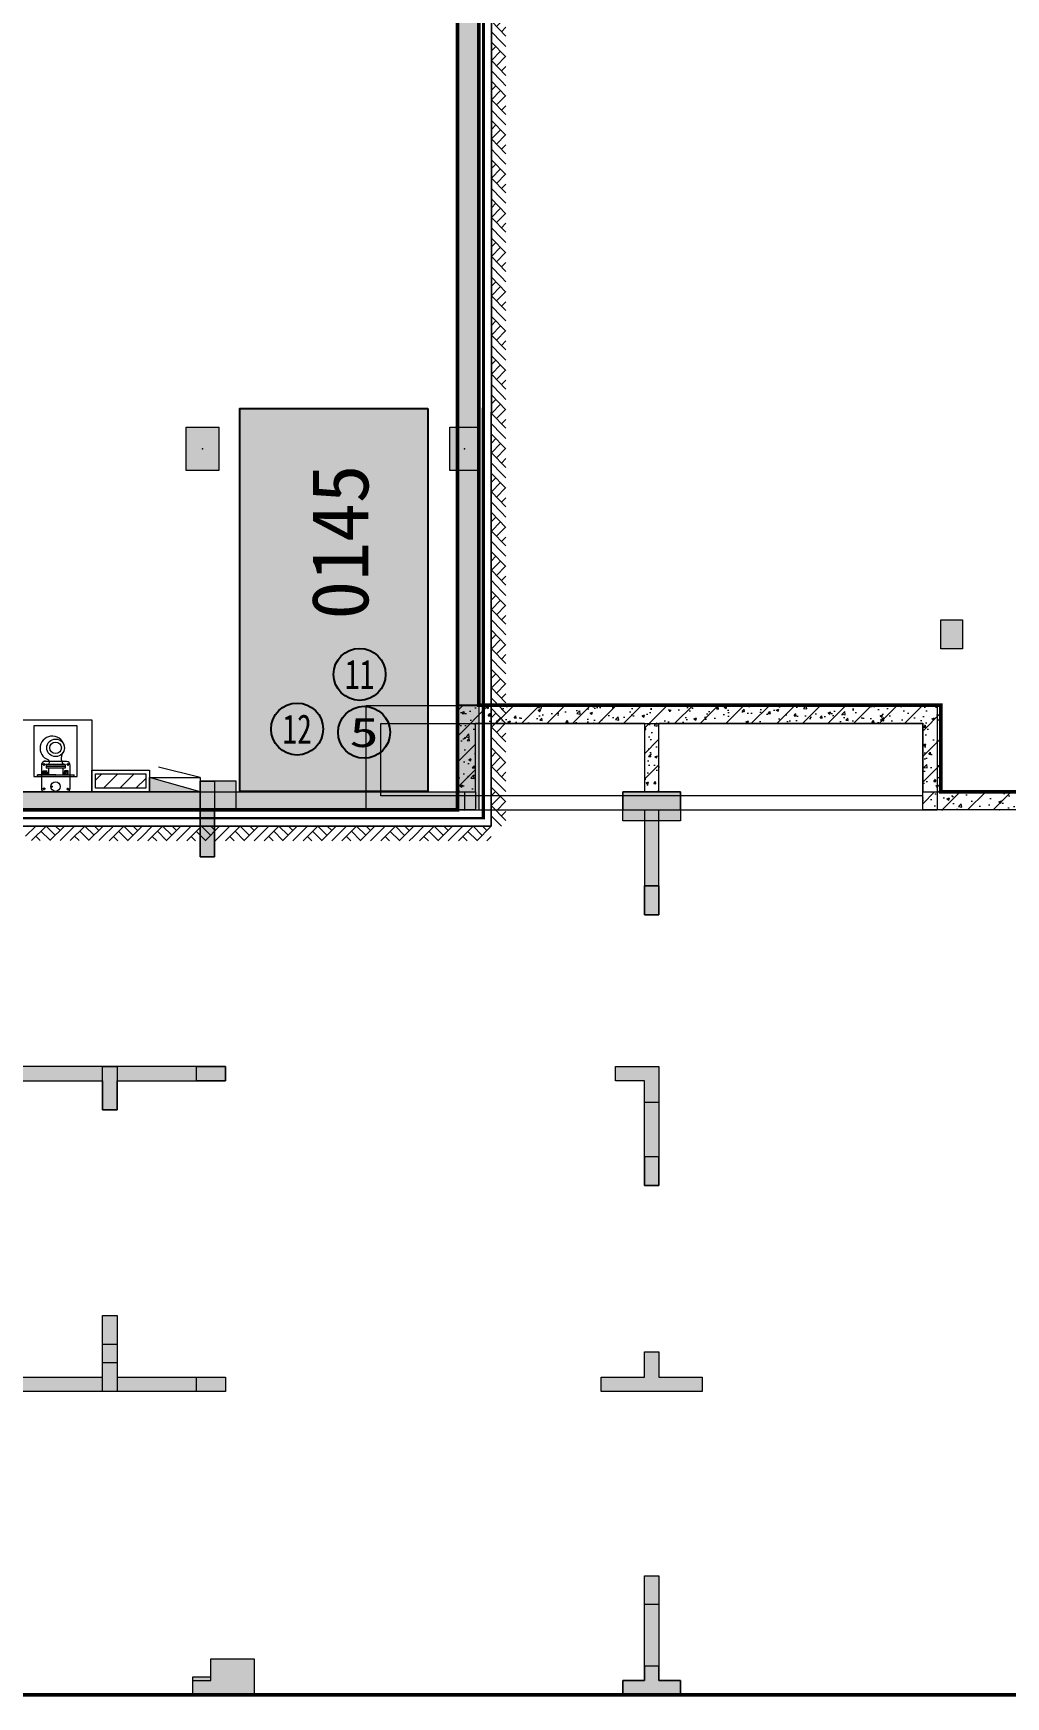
# Model space of a CAD drawing. Extents: x -264757 to 1033689, y 4049843 to 4347093.
# Drawn here: x -511 to 12947, y 4211283 to 4234309 of the extents above; entities that cross this region are included whole.
import ezdxf
from ezdxf.enums import TextEntityAlignment as Align

# ---------------------------------------------------------------- set-up
doc = ezdxf.new("R2010")
doc.units = 0
doc.header["$LTSCALE"] = 1000
doc.header["$MEASUREMENT"] = 0
doc.linetypes.add('DASH', pattern=[0.35, 0.25, -0.1])
for name, color, linetype in [('不利因素11-尽端停车', 7, 'Continuous'), ('不利因素12-不满足一次性出车', 7, 'Continuous'), ('不利因素5-单面靠墙', 7, 'Continuous'), ('不可售车位', 255, 'Continuous')]:
    doc.layers.add(name, color=color, linetype=linetype)
doc.layers.add('无关图层', color=8, linetype='Continuous', lineweight=0)
doc.layers.add('车位归属楼栋范围线', color=7, linetype='Continuous', true_color=0x19e6c7)
doc.styles.add('AX-ACK-BIANH1$0$黑体', font='simhei.ttf')
doc.styles.add('SX-ACK-PB01-WNC-ALL$0$黑体', font='simhei.ttf')
doc.styles.add('黑体', font='simhei.ttf')

# ---------------------------------------------------------------- blocks, each defined once
blk = doc.blocks.new('A$Cb3c6a58e')
at = {"layer": '不可售车位', "true_color": 0x757b8a}
h = blk.add_hatch(color=8, dxfattribs=at)
h.dxf.hatch_style = 1
h.paths.add_polyline_path([(0, 5300), (0, 0), (-2600, 0), (-2600, 5300)])
at = {"layer": '不可售车位', "color": 8, "true_color": 0x757b8a}
blk.add_lwpolyline([(0, 5300), (0, 0), (-2600, 0), (-2600, 5300)], close=True, dxfattribs=at)
blk = doc.blocks.new('SX-ACK-PB01-WNC-ALL$0$20200722.21183209')
at = {"layer": '不利因素5-单面靠墙', "true_color": 0x6d711d}
h = blk.add_hatch(color=66, dxfattribs=at)
h.dxf.hatch_style = 1
edge = h.paths.add_edge_path()
edge.add_arc((360, 360), 360, 0, 360)
at = {"layer": '不利因素5-单面靠墙'}
blk.add_circle((360, 360), 360, dxfattribs=at)
at = {"layer": '不利因素5-单面靠墙', "style": 'SX-ACK-PB01-WNC-ALL$0$黑体', "width": 1.390625}
blk.add_text('5', height=407, dxfattribs=at).set_placement((156, 156), (564, 156), align=Align.FIT)
blk = doc.blocks.new('20200722.21185040')
at = {"layer": '不利因素11-尽端停车', "true_color": 0xf21b23}
h = blk.add_hatch(color=240, dxfattribs=at)
h.dxf.hatch_style = 1
edge = h.paths.add_edge_path()
edge.add_arc((360, 360), 360, 0, 360)
at = {"layer": '不利因素11-尽端停车'}
blk.add_circle((360, 360), 360, dxfattribs=at)
at = {"layer": '不利因素11-尽端停车', "style": '黑体', "width": 0.695313}
blk.add_text('11', height=407.3, dxfattribs=at).set_placement((156, 156), (564, 156), align=Align.FIT)
blk = doc.blocks.new('20200722.21185335')
at = {"layer": '不利因素12-不满足一次性出车', "true_color": 0x201adc}
h = blk.add_hatch(color=182, dxfattribs=at)
h.dxf.hatch_style = 1
edge = h.paths.add_edge_path()
edge.add_arc((360, 360), 360, 0, 360)
at = {"layer": '不利因素12-不满足一次性出车'}
blk.add_circle((360, 360), 360, dxfattribs=at)
at = {"layer": '不利因素12-不满足一次性出车', "style": '黑体', "width": 0.695313}
blk.add_text('12', height=407.3, dxfattribs=at).set_placement((156, 156), (564, 156), align=Align.FIT)
blk = doc.blocks.new('AX-01DK-PB01$1$$LinePat$素土夯实')
at = {"layer": '无关图层'}
for p, q in [((0, -210), (210, 0)), ((120, -300), (420, 0)), ((420, 0), (608, -188)), ((495, -300), (795, 0)), ((615, 0), (705, -90)), ((210, -210), (300, -300)), ((315, -105), (502, -293)), ((705, -300), (795, -210))]:
    blk.add_line(p, q, dxfattribs=at)
blk = doc.blocks.new('SX-CK-PB001-WNC$1$20211103.13313888')
at = {"layer": '无关图层'}
h = blk.add_hatch(color=256, dxfattribs=at)
h.dxf.hatch_style = 1
h.paths.add_polyline_path([(0, 600), (400, 600), (400, 0), (0, 0)])
blk.add_lwpolyline([(0, 600), (400, 600), (400, 0), (0, 0)], close=True, dxfattribs=at)
blk.add_point((200, 300), dxfattribs=at)
blk = doc.blocks.new('SX-CK-PB001-WNC$1$20211103.13313578')
at = {"layer": '无关图层'}
h = blk.add_hatch(color=256, dxfattribs=at)
h.dxf.hatch_style = 1
h.paths.add_polyline_path([(0, 600), (450, 600), (450, 0), (0, 0)])
blk.add_lwpolyline([(0, 600), (450, 600), (450, 0), (0, 0)], close=True, dxfattribs=at)
blk.add_point((225, 300), dxfattribs=at)
blk = doc.blocks.new('PX-03CK-JSK$0$PX-CKB-P01-JSK$0$$0$水泵')
at = {"layer": '无关图层'}
for p, q in [((-25148, 231515, 0), (-25148, 231195, 0)), ((-25135, 231525, 0), (-25095, 231525, 0)), ((-25116, 231543, 0), (-25116, 231511, 0)), ((-25116, 231511, 0), (-25116, 231507, 0)), ((-24798, 231565, 0), (-25098, 231565, 0)), ((-24903, 231492, 0), (-24880, 231492, 0)), ((-24804, 231524, 0), (-24764, 231524, 0)), ((-24785, 231542, 0), (-24785, 231510, 0)), ((-24785, 231510, 0), (-24785, 231506, 0)), ((-24748, 231195, 0), (-24748, 231515, 0)), ((-24644, 231352, 0), (-25244, 231352, 0)), ((-25244, 231352, 0), (-25244, 230652, 0)), ((-24950, 231351, 0), (-25204, 231351, 0)), ((-25204, 231351, 0), (-25204, 231330, 0)), ((-24950, 231330, 0), (-25204, 231330, 0)), ((-25120, 231330, 0), (-25120, 231273, 0)), ((-25120, 231273, 0), (-25070, 231273, 0)), ((-25117, 231204, 0), (-25117, 231172, 0)), ((-25108, 231323, 0), (-25067, 231323, 0)), ((-25108, 231284, 0), (-25108, 231323, 0)), ((-25070, 231284, 0), (-25108, 231284, 0)), ((-25103, 231315, 0), (-25103, 231292, 0)), ((-25085, 231320, 0), (-25098, 231320, 0)), ((-25098, 231287, 0), (-25084, 231287, 0)), ((-25084, 231323, 0), (-25084, 231284, 0)), ((-25084, 231310, 0), (-25052, 231310, 0)), ((-25084, 231297, 0), (-25052, 231297, 0)), ((-25055, 231310, 0), (-25083, 231310, 0)), ((-25077, 231185, 0), (-25077, 231238, 0)), ((-25077, 231215, 0), (-24815, 231215, 0)), ((-25077, 231208, 0), (-24815, 231208, 0)), ((-25076, 231238, 0), (-24815, 231238, 0)), ((-25070, 231273, 0), (-25070, 231284, 0)), ((-25067, 231323, 0), (-25067, 231330, 0)), ((-25052, 231328, 0), (-25052, 231239, 0)), ((-24950, 231351, 0), (-24696, 231351, 0)), ((-24950, 231330, 0), (-24696, 231330, 0)), ((-24846, 231239, 0), (-24846, 231328, 0)), ((-24846, 231312, 0), (-24807, 231312, 0)), ((-24844, 231299, 0), (-24806, 231299, 0)), ((-24827, 231323, 0), (-24827, 231330, 0)), ((-24785, 231323, 0), (-24827, 231323, 0)), ((-24824, 231284, 0), (-24785, 231284, 0)), ((-24824, 231273, 0), (-24824, 231284, 0)), ((-24773, 231273, 0), (-24824, 231273, 0)), ((-24815, 231185, 0), (-24815, 231238, 0)), ((-24807, 231322, 0), (-24807, 231284, 0)), ((-24793, 231319, 0), (-24807, 231319, 0)), ((-24807, 231289, 0), (-24793, 231289, 0)), ((-24788, 231294, 0), (-24788, 231314, 0)), ((-24785, 231284, 0), (-24785, 231323, 0)), ((-24785, 231205, 0), (-24785, 231173, 0)), ((-24773, 231324, 0), (-24773, 231332, 0)), ((-24773, 231330, 0), (-24773, 231273, 0)), ((-24696, 231351, 0), (-24696, 231330, 0)), ((-24644, 230652, 0), (-24644, 231352, 0)), ((-25136, 231186, 0), (-25096, 231186, 0)), ((-25106, 231185, 0), (-25129, 231185, 0)), ((-25117, 231172, 0), (-25117, 231168, 0)), ((-25098, 231145, 0), (-24798, 231145, 0)), ((-25077, 231185, 0), (-24815, 231185, 0)), ((-24781, 231136, 0), (-24805, 231136, 0)), ((-24804, 231186, 0), (-24764, 231186, 0)), ((-24785, 231173, 0), (-24785, 231169, 0)), ((-25244, 230652, 0), (-24644, 230652, 0))]:
    blk.add_line(p, q, dxfattribs=at)
for centre, radius in [((-25117, 231525, 0), 8.75), ((-24944, 231492, 0), 65), ((-24891, 231492, 0), 7.88), ((-24785, 231524, 0), 8.75), ((-25117, 231186, 0), 8.75), ((-24785, 231186, 0), 8.75), ((-24945, 230955, 0), 122), ((-24945, 230955, 0), 80.5)]:
    blk.add_circle(centre, radius, dxfattribs=at)
for centre, radius, start, end in [((-25098, 231515, 0), 50, 90.0002, 180.0002), ((-24798, 231515, 0), 50, 0.0002, 90.0002), ((-25098, 231195, 0), 50, 180.0002, 270.0002), ((-25098, 231315, 0), 5.18, 90.0002, 180.0002), ((-25098, 231292, 0), 5.18, 180.0002, 270.0002), ((-24798, 231195, 0), 50, 270.0002, 0.0002), ((-24793, 231314, 0), 5.18, 0.0002, 90.0002), ((-24793, 231294, 0), 5.18, 270.0002, 0.0002), ((-24899, 230961, 0), 169, 185.2838, 71.5275), ((-25165, 231098, 0), 142, 319.6544, 36.6268), ((-24826, 231152, 0), 34.6, 117.9765, 237.6187)]:
    blk.add_arc(centre, radius, start, end, dxfattribs=at)
blk = doc.blocks.new('PX-03CK-XHS$1$$TWTSYS$00000508')
at = {"layer": '无关图层'}
for p, q in [((-0.5, 0.5), (0.324, 1.224)), ((-0.5, 0.5), (-0.5, -0.5)), ((-0.5, -0.5), (0.5, 0.5)), ((0.5, 0.5), (-0.5, 0.5)), ((0.5, -0.5), (0.5, 0.5)), ((-0.5, -0.5), (0.5, -0.5))]:
    blk.add_line(p, q, dxfattribs=at)
blk.add_solid([(0.5, -0.5), (0.5, 0.5), (-0.5, -0.5)], dxfattribs=at)

msp = doc.modelspace()

# ---------------------------------------------------------------- hatches: boundary and pattern name
at = {"layer": '无关图层'}
for points in [[(5358.1, 4223807.1), (5658, 4223557), (5662.7, 4244913.2), (5362.7, 4244913.3)], [(12047.6, 4226188), (12347.6, 4226188), (12347.6, 4225788), (12047.6, 4225788)], [(-15989.8, 4223559), (5458, 4223557.1), (5458, 4223807.1), (-15989.7, 4223809)], [(2297.8, 4223958), (1797.8, 4223958), (1797.8, 4222908), (1997.8, 4222908), (1997.8, 4223558), (2297.8, 4223558)], [(7647.4, 4223808), (8447.4, 4223808), (8447.4, 4223408), (7647.4, 4223408)], [(7947.6, 4222108), (8147.6, 4222108), (8147.6, 4222508), (7947.6, 4222508)], [(8147.6, 4222508), (7947.6, 4222508), (7947.6, 4222108), (8147.6, 4222108)], [(7947.6, 4222508), (8147.6, 4222508), (8147.6, 4222108), (7947.6, 4222108)], [(7947.6, 4222108), (7947.6, 4222508), (8147.6, 4222508), (8147.6, 4222108)], [(447.6, 4219408), (447.6, 4220008), (647.6, 4220008), (647.6, 4219408)], [(1747.8, 4220008), (2147.8, 4220008), (2147.8, 4219808), (1747.8, 4219808)], [(1747.8, 4220008), (2147.8, 4220008), (2147.8, 4219808), (1747.8, 4219808)], [(1747.8, 4220008), (2147.8, 4220008), (2147.8, 4219808), (1747.8, 4219808)], [(7547.4, 4220008), (8147.4, 4220008), (8147.4, 4219508), (7947.4, 4219508), (7947.4, 4219808), (7547.4, 4219808)], [(7947.4, 4218358), (8147.4, 4218358), (8147.4, 4218758), (7947.4, 4218758)], [(447.6, 4216158), (447.6, 4216558), (647.6, 4216558), (647.6, 4216158)], [(8147.6, 4215708), (8747.6, 4215708), (8747.6, 4215508), (7347.6, 4215508), (7347.6, 4215708), (7947.6, 4215708), (7947.6, 4216058), (8147.6, 4216058)], [(447.6, 4215908), (647.6, 4215908), (647.6, 4215508), (447.6, 4215508)], [(1747.6, 4215708), (2147.6, 4215708), (2147.6, 4215508), (1747.6, 4215508)], [(7947.6, 4212958), (8147.6, 4212958), (8147.6, 4212558), (7947.6, 4212558)], [(7947.6, 4212558), (7947.6, 4212958), (8147.6, 4212958), (8147.6, 4212558)], [(1697.6, 4211308), (1697.6, 4211558), (1947.6, 4211558), (1947.6, 4211808), (2147.6, 4211808), (2547.6, 4211808), (2547.6, 4211308), (2147.6, 4211308)], [(8147.6, 4211508), (8147.6, 4211708), (7947.6, 4211708), (7947.6, 4211508), (7647.6, 4211508), (7647.6, 4211308), (8447.6, 4211308), (8447.6, 4211508)]]:
    msp.add_hatch(color=256, dxfattribs=at).paths.add_polyline_path(points)
h = msp.add_hatch(dxfattribs=at)
h.set_pattern_fill('钢筋混凝土', color=256, scale=100)
h.set_pattern_definition([(45, (-100794.6, 4064618.02), (-176.7767, 176.7767), []), (50, (-100794.6, 4064618), (717.2602, -62.7521), [75, -825]), (355, (-100794.6, 4064618), (-138.7513, 752.1921), [60, -660]), (100.4514, (-100734.8, 4064612.8), (578.5094, 689.4395), [63.7402, -701.142]), (46.1842, (-100794.6, 4064818), (1067.241, -165.519), [112.5, -1237.5]), (96.6356, (-100705.7, 4064804.2), (934.6627, 974.118), [95.6103, -1051.713]), (351.1842, (-100794.6, 4064818), (934.662, 974.1186), [90, -990]), (21, (-100694.6, 4064768), (596.907, -402.6189), [75, -825]), (326, (-100694.6, 4064768), (243.3153, 725.15), [60, -660]), (71.4514, (-100644.86, 4064734.5), (840.2226, 322.5305), [63.7402, -701.142]), (37.5, (-100794.6, 4064618.02), (12.15986, 332.89385), [0, -652, 0, -670, 0, -662.5]), (7.5, (-100794.6, 4064618.02), (263.06954, 394.4117), [0, -382, 0, -637, 0, -252.5]), (327.5, (-101017.6, 4064618.02), (533.82244, -22.55487), [0, -250, 0, -780, 0, -1035]), (317.5, (-101117.6, 4064618), (583.1862, 100.105), [0, -325, 0, -518, 0, -735])])
h.paths.add_polyline_path([(5655.4, 4244664.1), (5355.4, 4244664.1), (5360.4, 4225007.7), (5660.4, 4225007.7)])
h = msp.add_hatch(dxfattribs=at)
h.set_pattern_fill('ARMORED', color=256, scale=50, style=0)
h.set_pattern_definition([(50, (-745717.3, 4083025.8), (358.63009, -31.37607), [37.5, -412.5]), (355, (-745717.3, 4083025.8), (-69.37567, 376.09607), [30, -330]), (100.4514, (-745687.4, 4083023.2), (289.25469, 344.71977), [31.8701, -350.57106]), (46.1842, (-745717.3, 4083125.8), (533.62052, -82.7595), [56.25, -618.75]), (96.6356, (-745672.8, 4083118.9), (467.33135, 487.05894), [47.80514, -525.8565]), (351.1842, (-745717.3, 4083125.8), (467.33097, 487.0593), [45, -495]), (21, (-745667.3, 4083100.8), (298.45353, -201.30945), [37.5, -412.5]), (326, (-745667.3, 4083100.8), (121.65767, 362.57502), [30, -330]), (71.4514, (-745642.42, 4083084.02), (420.11131, 161.26525), [31.8701, -350.57106]), (37.5, (-745717.29, 4083025.8), (6.079928, 166.446927), [0, -326, 0, -335, 0, -331.25]), (7.5, (-745717.29, 4083025.8), (131.53477, 197.205856), [0, -191, 0, -318.5, 0, -126.25]), (327.5, (-745828.79, 4083025.8), (266.911218, -11.277436), [0, -125, 0, -390, 0, -517.5]), (317.5, (-745878.8, 4083025.8), (291.593085, 50.05249), [0, -162.5, 0, -259, 0, -367.5]), (45, (-745717.3, 4083025.8), (-176.776695, 176.776695), [])])
h.paths.add_polyline_path([(5357.4, 4223807.7), (5607.4, 4223808), (5607.4, 4224758), (7947.6, 4224758), (7947.6, 4223808), (8147.6, 4223808), (8147.6, 4224758), (11797.6, 4224758), (11797.6, 4223808), (12047.6, 4223808), (12047.6, 4225008), (5357.4, 4225007.7)])
h = msp.add_hatch(dxfattribs=at)
h.set_pattern_fill('ANSI31', color=256, scale=100, angle=360)
h.set_pattern_definition([(45, (47862.48, 148199.4), (-112.2532015, 112.2532015), [])])
h.paths.add_polyline_path([(347.4, 4224057.9), (1047.4, 4224057.9), (1047.4, 4223858), (347.4, 4223858)])
h = msp.add_hatch(dxfattribs=at)
h.set_pattern_fill('ARMORED', color=256, scale=100)
h.set_pattern_definition([(50, (-1091489.44, 3827820.52), (358.63009, -31.37607), [37.5, -412.5]), (355, (-1091489.44, 3827820.52), (-69.37567, 376.09607), [30, -330]), (100.4514, (-1091459.56, 3827817.9), (289.25469, 344.71977), [31.8701, -350.57106]), (46.1842, (-1091489.44, 3827920.52), (533.62052, -82.7595), [56.25, -618.75]), (96.6356, (-1091444.97, 3827913.63), (467.33135, 487.05894), [47.80514, -525.8565]), (351.1842, (-1091489.44, 3827920.5), (467.33097, 487.0593), [45, -495]), (21, (-1091439.44, 3827895.52), (298.453526, -201.309445), [37.5, -412.5]), (326, (-1091439.44, 3827895.52), (121.65767, 362.57502), [30, -330]), (71.4514, (-1091414.57, 3827878.75), (420.11131, 161.26525), [31.8701, -350.57106]), (37.5, (-1091489.44, 3827820.52), (6.079928, 166.446927), [0, -326, 0, -335, 0, -331.25]), (7.5, (-1091489.44, 3827820.52), (131.53477, 197.205856), [0, -191, 0, -318.5, 0, -126.25]), (327.5, (-1091600.94, 3827820.52), (266.911218, -11.277436), [0, -125, 0, -390, 0, -517.5]), (317.5, (-1091650.94, 3827820.52), (291.593085, 50.05249), [0, -162.5, 0, -259, 0, -367.5]), (45, (-1091489.44, 3827820.52), (-176.776695, 176.776695), [])])
h.paths.add_polyline_path([(-22053, 4223808), (5608, 4223808), (5608, 4223558), (-21753, 4223558), (-21752.7, 4211308), (-22053, 4211308)])
h = msp.add_hatch(color=256, dxfattribs=at)
h.dxf.hatch_style = 1
h.paths.add_polyline_path([(1997.8, 4223958), (1997.6, 4223558), (1997.6, 4222908), (1797.6, 4222908), (1797.8, 4223958)])
h = msp.add_hatch(color=256, dxfattribs=at)
h.dxf.hatch_style = 1
h.paths.add_polyline_path([(1997.8, 4223958), (1997.8, 4223558), (1997.8, 4222908), (1797.8, 4222908), (1797.8, 4223958)])
h = msp.add_hatch(color=256, dxfattribs=at)
h.dxf.hatch_style = 1
h.paths.add_polyline_path([(7947.4, 4222108), (8147.4, 4222108), (8147.4, 4223558), (8447.4, 4223558), (8447.4, 4223808), (7647.4, 4223808), (7647.4, 4223558), (7947.4, 4223558)])
h = msp.add_hatch(dxfattribs=at)
h.set_pattern_fill('ARMORED', color=256, scale=50, style=0)
h.set_pattern_definition([(50, (7947.27, 4211308), (358.63, -31.376), [37.5, -412.5]), (355, (7947.27, 4211308), (-69.376, 376.096), [30, -330]), (100.4514, (7977.16, 4211305.37), (289.255, 344.72), [31.87, -350.571]), (46.1842, (7947.27, 4211408), (533.62, -82.76), [56.25, -618.75]), (96.6356, (7991.74, 4211401.1), (467.331, 487.059), [47.805, -525.856]), (351.184, (7947.3, 4211408), (467.33, 487.06), [45, -495]), (21, (7997.27, 4211383), (298.4535, -201.3094), [37.5, -412.5]), (326, (7997.27, 4211383), (121.658, 362.575), [30, -330]), (71.4514, (8022.14, 4211366.2), (420.111, 161.265), [31.87, -350.571]), (37.5, (7947.27, 4211307.99), (6.0799, 166.4469), [0, -326, 0, -335, 0, -331.25]), (7.5, (7947.27, 4211307.99), (131.5348, 197.2059), [0, -191, 0, -318.5, 0, -126.25]), (327.5, (7835.77, 4211307.99), (266.9112, -11.2774), [0, -125, 0, -390, 0, -517.5]), (317.5, (7785.77, 4211307.99), (291.593, 50.0525), [0, -162.5, 0, -259, 0, -367.5]), (45, (7947.27, 4211307.99), (-176.7767, 176.7767), [])])
h.paths.add_polyline_path([(11797.6, 4223808), (14297.2, 4223808), (14297.2, 4223558), (11797.6, 4223558)])
h = msp.add_hatch(color=256, dxfattribs=at)
h.dxf.hatch_style = 1
h.paths.add_polyline_path([(447.6, 4219808), (447.6, 4219408), (647.6, 4219408), (647.6, 4219808), (2147.6, 4219808), (2147.6, 4220008), (1797.6, 4220008), (1797.6, 4220008), (-702.4, 4220008), (-702.4, 4220008), (-1052.4, 4220008), (-1052.4, 4219808)])
h = msp.add_hatch(color=256, dxfattribs=at)
h.dxf.hatch_style = 1
h.paths.add_polyline_path([(8147.6, 4218358), (7947.6, 4218358), (7947.4, 4219808), (7547.4, 4219808), (7547.4, 4220008), (8147.6, 4220008)])
h = msp.add_hatch(color=256, dxfattribs=at)
h.dxf.hatch_style = 1
h.paths.add_polyline_path([(-1052.4, 4215708), (447.6, 4215708), (447.6, 4216558), (647.6, 4216558), (647.6, 4215708), (2147.6, 4215708), (2147.6, 4215508), (-1052.4, 4215508)])
h = msp.add_hatch(color=256, dxfattribs=at)
h.dxf.hatch_style = 1
h.paths.add_polyline_path([(7347.6, 4215708), (7947.6, 4215708), (7947.6, 4216058), (8147.6, 4216058), (8147.6, 4215708), (8747.6, 4215708), (8747.6, 4215508), (7347.6, 4215508)])
h = msp.add_hatch(color=256, dxfattribs=at)
h.dxf.hatch_style = 1
h.paths.add_polyline_path([(7647.6, 4211508), (7947.6, 4211508), (7947.6, 4212958), (8147.6, 4212958), (8147.6, 4211508), (8447.6, 4211508), (8447.6, 4211308), (7647.6, 4211308)])
h = msp.add_hatch(color=256, dxfattribs=at)
h.dxf.hatch_style = 1
h.paths.add_polyline_path([(1697.6, 4211308), (1697.6, 4211508), (1947.6, 4211508), (1947.6, 4211808), (2147.6, 4211808), (2547.6, 4211808), (2547.6, 4211308), (2147.6, 4211308)])

# ---------------------------------------------------------------- linework, layer by layer
for p, q in [((5358.1, 4223807.1), (5362.7, 4244913.3)), ((5658, 4223557), (5662.7, 4244913.2)), ((5707.6, 4223452), (5712.3, 4244621.2)), ((5722.3, 4244611.2), (5717.6, 4223442)), ((5732.3, 4244601.3), (5727.6, 4223431.9)), ((5827.6, 4223331.9), (5832.3, 4244501.6)), ((5832.3, 4244501.6), (5827.6, 4223331.9)), ((-15989.7, 4223809), (5458, 4223807.1)), ((5458, 4223807.1), (5458, 4223557.1)), ((-15989.8, 4223559), (5458, 4223557.1)), ((-21685, 4223458), (5707.6, 4223452)), ((5717.6, 4223442), (-21675.1, 4223448)), ((5727.6, 4223431.9), (-21665.1, 4223438)), ((-21565.2, 4223338), (5827.6, 4223331.9)), ((5827.6, 4223331.9), (-21565.2, 4223338))]:
    msp.add_line(p, q, dxfattribs=at)
for points in [[(5655.4, 4244664.1), (5355.4, 4244664.1), (5355.4, 4225007.7), (5655.4, 4225007.7)], [(12047.6, 4226188), (12347.6, 4226188), (12347.6, 4225788), (12047.6, 4225788)], [(5357.4, 4223807.7), (5607.4, 4223808), (5607.4, 4224758), (7947.6, 4224758), (7947.6, 4223808), (8147.6, 4223808), (8147.6, 4224758), (11797.6, 4224758), (11797.6, 4223808), (12047.6, 4223808), (12047.6, 4225008), (5357.4, 4225007.7)], [(-702.6, 4224808), (297.4, 4224808), (297.4, 4223808), (-702.6, 4223808)], [(4297.3, 4223753.4), (4297.3, 4224753.4), (11797, 4224753.4), (11797, 4223753.4)], [(297.4, 4224107.9), (1097.4, 4224107.9), (1097.4, 4223808), (297.4, 4223808)], [(347.4, 4224057.9), (1047.4, 4224057.9), (1047.4, 4223858), (347.4, 4223858)], [(-22053, 4223808), (5608, 4223808), (5608, 4223558), (-21753, 4223558), (-21752.7, 4211308), (-22053, 4211308)], [(1997.8, 4223958), (1997.6, 4223558), (1997.6, 4223558), (1997.6, 4222908), (1797.6, 4222908), (1797.8, 4223958)], [(1997.8, 4223958), (1997.8, 4223558), (1997.8, 4223558), (1997.8, 4222908), (1797.8, 4222908), (1797.8, 4223958)], [(2297.8, 4223958), (1797.8, 4223958), (1797.8, 4222908), (1997.8, 4222908), (1997.8, 4223558), (2297.8, 4223558)], [(7647.4, 4223808), (8447.4, 4223808), (8447.4, 4223408), (7647.4, 4223408)], [(11797.6, 4223808), (14297.2, 4223808), (14297.2, 4223558), (11797.6, 4223558)], [(7947.6, 4222108), (8147.6, 4222108), (8147.6, 4222508), (7947.6, 4222508)], [(8147.6, 4222508), (7947.6, 4222508), (7947.6, 4222108), (8147.6, 4222108)], [(7947.6, 4222508), (8147.6, 4222508), (8147.6, 4222108), (7947.6, 4222108)], [(7947.6, 4222108), (7947.6, 4222508), (8147.6, 4222508), (8147.6, 4222108)], [(1797.6, 4220008), (1797.6, 4220008), (-702.4, 4220008), (-702.4, 4220008), (-1052.4, 4220008), (-1052.4, 4219808), (447.6, 4219808), (447.6, 4219408), (647.6, 4219408), (647.6, 4219808), (2147.6, 4219808), (2147.6, 4220008)], [(447.6, 4219408), (447.6, 4220008), (647.6, 4220008), (647.6, 4219408)], [(1747.8, 4220008), (2147.8, 4220008), (2147.8, 4219808), (1747.8, 4219808)], [(1747.8, 4220008), (2147.8, 4220008), (2147.8, 4219808), (1747.8, 4219808)], [(1747.8, 4220008), (2147.8, 4220008), (2147.8, 4219808), (1747.8, 4219808)], [(8147.6, 4218358), (7947.6, 4218358), (7947.4, 4219808), (7547.4, 4219808), (7547.4, 4220008), (7547.4, 4220008), (8147.6, 4220008)], [(7547.4, 4220008), (8147.4, 4220008), (8147.4, 4219508), (7947.4, 4219508), (7947.4, 4219808), (7547.4, 4219808)], [(7947.4, 4218358), (8147.4, 4218358), (8147.4, 4218758), (7947.4, 4218758)], [(-1052.4, 4215708), (447.6, 4215708), (447.6, 4216558), (647.6, 4216558), (647.6, 4215708), (2147.6, 4215708), (2147.6, 4215508), (-1052.4, 4215508)], [(447.6, 4216158), (447.6, 4216558), (647.6, 4216558), (647.6, 4216158)], [(7347.6, 4215708), (7947.6, 4215708), (7947.6, 4216058), (8147.6, 4216058), (8147.6, 4215708), (8747.6, 4215708), (8747.6, 4215508), (7347.6, 4215508)], [(8147.6, 4215708), (8747.6, 4215708), (8747.6, 4215508), (7347.6, 4215508), (7347.6, 4215708), (7947.6, 4215708), (7947.6, 4216058), (8147.6, 4216058)], [(447.6, 4215908), (647.6, 4215908), (647.6, 4215508), (447.6, 4215508)], [(1747.6, 4215708), (2147.6, 4215708), (2147.6, 4215508), (1747.6, 4215508)], [(7647.6, 4211508), (7947.6, 4211508), (7947.6, 4212958), (8147.6, 4212958), (8147.6, 4211508), (8447.6, 4211508), (8447.6, 4211308), (7647.6, 4211308)], [(7947.6, 4212958), (8147.6, 4212958), (8147.6, 4212558), (7947.6, 4212558)], [(7947.6, 4212558), (7947.6, 4212958), (8147.6, 4212958), (8147.6, 4212558)], [(1697.6, 4211308), (1697.6, 4211508), (1947.6, 4211508), (1947.6, 4211808), (2147.6, 4211808), (2147.6, 4211808), (2547.6, 4211808), (2547.6, 4211308), (2147.6, 4211308)], [(1697.6, 4211308), (1697.6, 4211558), (1947.6, 4211558), (1947.6, 4211808), (2147.6, 4211808), (2147.6, 4211808), (2547.6, 4211808), (2547.6, 4211308), (2147.6, 4211308)], [(8147.6, 4211508), (8147.6, 4211708), (7947.6, 4211708), (7947.6, 4211508), (7647.6, 4211508), (7647.6, 4211308), (8447.6, 4211308), (8447.6, 4211508)]]:
    msp.add_lwpolyline(points, close=True, dxfattribs=at)
msp.add_lwpolyline([(4997.1, 4223553.4), (4097.3, 4223553.4), (4097.3, 4225003.4), (11997, 4225003.4), (11997, 4223553.4), (4997.1, 4223553.4)], dxfattribs=at)
at = {"layer": '无关图层', "ltscale": 0.5}
msp.add_lwpolyline([(7947.4, 4222108), (8147.4, 4222108), (8147.4, 4223558), (8447.4, 4223558), (8447.4, 4223808), (7647.4, 4223808), (7647.4, 4223558), (7947.4, 4223558)], close=True, dxfattribs=at)
at = {"layer": '车位归属楼栋范围线', "linetype": 'DASH', "ltscale": 5, "const_width": 50}
msp.add_lwpolyline([(-18934.2, 4283696.7), (-18934.2, 4267370.4), (-18181.1, 4267370.4), (-18181.1, 4229191), (-15769.4, 4229191), (-15769.9, 4223558), (5358.1, 4223558), (5358.1, 4244664.1), (26760.9, 4244664.1), (26760.9, 4251464.1), (27460.9, 4251464.1), (27460.9, 4252764.1), (26760.9, 4252764.1), (26760.9, 4256479.6), (35013.3, 4256479.6), (35013.3, 4279146.3)], dxfattribs=at)
at = {"layer": '车位归属楼栋范围线', "linetype": 'DASH', "ltscale": 5}
msp.add_lwpolyline([(-22049.6, 4211308, 50, 50, 0), (23147.4, 4211308, 50, 50, 0), (23147.6, 4218108, 50, 50, 0), (23847.6, 4218108, 50, 50, 0), (23847.6, 4219408, 50, 50, 0), (23147.6, 4219408, 50, 50, 0), (23147.6, 4225008, 50, 50, 0), (19047.4, 4225008, 50, 50, 0), (19047.4, 4223808, 50, 50, 0), (16997.4, 4223808, 50, 50, 0), (16997.4, 4226188, 50, 50, 0), (14047.2, 4226188, 50, 50, 0), (14047.2, 4223808, 50, 50, 0), (12047.6, 4223808, 50, 50, 0), (12047.6, 4225008, 50, 50, 0), (5655.4, 4225008.1, 50, 50, 0), (5655.4, 4244914.1, 50, 50, 0), (-13339.7, 4244914.1, 50, 50, 0), (-13339.7, 4240463.8, 50, 50, 0), (-18028.6, 4240463.8, 50, 50, 0), (-18028.6, 4233340, 50, 50, 0), (-28653.9, 4233340, 50, 50, 0)], format="xyseb", dxfattribs=at)

# ---------------------------------------------------------------- block references
at = {"layer": '不可售车位'}
msp.add_blockref('A$Cb3c6a58e', (4947.1, 4223813.3), dxfattribs=at)
at = {"layer": '无关图层', "yscale": 0.6666666666666666, "zscale": 0.6666666666666666}
for p, xscale, rotation in [((5830, 4234188.2), 0.6827813734437159, 89.98727214429381), ((5829.9, 4233645.3), 0.6827813734437159, 89.98727214429381), ((5829.8, 4233102.5), 0.6827813734437159, 89.98727214429381), ((5829.7, 4232559.7), 0.6827813734437159, 89.98727214429381), ((5829.5, 4232016.9), 0.6827813734437159, 89.98727214429381), ((5829.4, 4231474.1), 0.6827813734437159, 89.98727214429381), ((5829.3, 4230931.3), 0.6827813734437159, 89.98727214429381), ((5829.2, 4230388.5), 0.6827813734437159, 89.98727214429381), ((5829.1, 4229845.7), 0.6827813734437159, 89.98727214429381), ((5828.9, 4229302.9), 0.6827813734437159, 89.98727214429381), ((5828.8, 4228760), 0.6827813734437159, 89.98727214429381), ((5828.7, 4228217.2), 0.6827813734437159, 89.98727214429381), ((5828.6, 4227674.4), 0.6827813734437159, 89.98727214429381), ((5828.5, 4227131.6), 0.6827813734437159, 89.98727214429381), ((5828.3, 4226588.8), 0.6827813734437159, 89.98727214429381), ((5828.2, 4226046), 0.6827813734437159, 89.98727214429381), ((5828.1, 4225503.2), 0.6827813734437159, 89.98727214429381), ((5828, 4224960.4), 0.6827813734437159, 89.98727214429381), ((5827.9, 4224417.5), 0.6827813734437159, 89.98727214429381), ((5827.7, 4223874.7), 0.6827813734437159, 89.98727214429381), ((5827.6, 4223331.9), 0.6827813734437159, 89.98727214429381), ((-617.7, 4223333.4), 0.6756145979291002, 359.9873319847879), ((-80.6, 4223333.2), 0.6756145979291002, 359.9873319847879), ((456.5, 4223333.1), 0.6756145979291002, 359.9873319847879), ((993.6, 4223333), 0.6756145979291002, 359.9873319847879), ((1530.7, 4223332.9), 0.6756145979291002, 359.9873319847879), ((2067.8, 4223332.8), 0.6756145979291002, 359.9873319847879), ((2604.9, 4223332.6), 0.6756145979291002, 359.9873319847879), ((3142, 4223332.5), 0.6756145979291002, 359.9873319847879), ((3679.2, 4223332.4), 0.6756145979291002, 359.9873319847879), ((4216.3, 4223332.3), 0.6756145979291002, 359.9873319847879), ((4753.4, 4223332.2), 0.6756145979291002, 359.9873319847879), ((5290.5, 4223332), 0.6756145979291002, 359.9873319847879)]:
    msp.add_blockref('AX-01DK-PB01$1$$LinePat$素土夯实', p, dxfattribs=dict(at, xscale=xscale, rotation=rotation))
at = {"layer": '无关图层'}
for name, p in [('SX-CK-PB001-WNC$1$20211103.13313578', (1605.4, 4228258.5)), ('SX-CK-PB001-WNC$1$20211103.13313888', (5255.4, 4228258.5)), ('20200722.21185040', (3644.5, 4225075.4, 0)), ('20200722.21185335', (2779.9, 4224318.4, 0)), ('SX-ACK-PB01-WNC-ALL$0$20200722.21183209', (3706.6, 4224272.9, 0))]:
    msp.add_blockref(name, p, dxfattribs=at)
at = {"layer": '无关图层', "rotation": 180}
msp.add_blockref('PX-03CK-JSK$0$PX-CKB-P01-JSK$0$$0$水泵', (-25147.6, 4455372.9, 0), dxfattribs=at)
at = {"layer": '无关图层', "xscale": -700, "yscale": 200, "zscale": 700}
msp.add_blockref('PX-03CK-XHS$1$$TWTSYS$00000508', (1447.4, 4223908), dxfattribs=at)

# ---------------------------------------------------------------- texts
at = {"layer": '无关图层', "style": 'AX-ACK-BIANH1$0$黑体'}
msp.add_text('0145', height=788.61, rotation=90, dxfattribs=at).set_placement((4126.2, 4226194.2))

doc.saveas('drawing.dxf')
